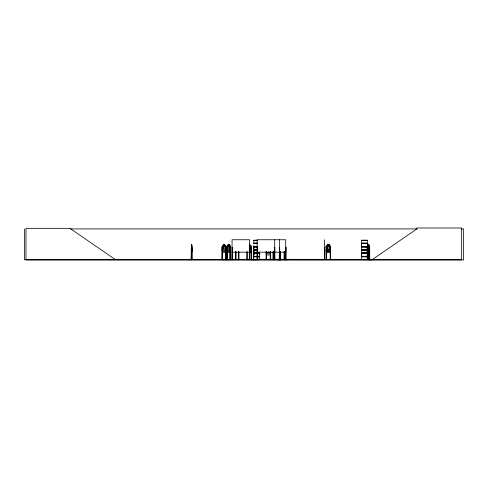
<?xml version="1.0" encoding="UTF-8"?>
<svg xmlns="http://www.w3.org/2000/svg" width="488" height="488" viewBox="0 0 488 488"><rect width="100%" height="100%" fill="white"/><g stroke="black" fill="none" stroke-linecap="round" stroke-linejoin="round"><path stroke-width="0.73" d="M259.689 254.858L259.689 253.424L253.876 253.424M366.982 256.285L361.553 256.285L361.559 254.858M367.269 246.501L361.553 246.501L361.559 245.074M322.293 259.506L330.132 259.415M191.741 245.83L192.028 250.478L191.894 251.948L191.351 251.948M192.028 250.478L191.894 251.997L191.345 251.997M188.874 259.506L194.206 259.506M368.751 259.683L368.751 253.51M369.007 259.287L368.843 259.738L368.897 254.053M191.9 249.246C191.113 253.803 191.528 239.59 191.9 246.391L191.9 259.738M270.858 259.732L270.742 259.287M270.913 259.506L276.44 259.506M277.038 259.732L281.911 259.701L277.105 259.738M277.099 259.506L288.146 259.732M253.827 249.88L257.536 249.984M253.858 259.622L253.424 259.287M191.4 245.83L191.266 259.738M369.123 251.997L369.428 250.478L369.123 245.83M369.178 251.997L369.404 250.472M368.971 251.997L369.257 250.472L369.013 251.997M369.404 251.491L369.581 250.478L369.251 251.948L367.153 251.948M369.172 259.732L369.599 259.714L369.581 246.367L369.306 245.83L368.458 245.83M369.257 259.732L368.965 245.83M364.963 259.482L371.673 259.732L361.547 259.616L361.559 256.859L366.982 256.859M368.837 259.732L369.16 259.714L368.952 245.879M369.129 259.738L368.928 245.83L369.08 246.367M367.824 253.51L367.824 259.683M367.793 253.888L367.934 245.83M367.8 250.478L367.885 251.997L367.94 245.879M230.08 251.997L230.519 250.478L230.11 251.997L227.286 251.997L226.951 250.478M233.715 259.707L220.844 259.677M233.862 259.506L240.505 259.506M230.269 259.707L230.293 259.287M228.244 259.701L224.907 259.482L228.28 259.738M251.436 250.472L250.924 251.948L249.514 251.948M251.485 250.478L250.96 251.997L249.52 251.997M330.608 250.478L330.077 251.997L326.484 251.997L326.014 250.478L326.527 251.948L330.047 251.948M279.264 259.701L279.295 251.796M368.074 253.559L368.074 258.152L368.464 258.152L368.672 256.926L368.477 251.979L368.513 253.559M325.966 259.677L325.984 259.287M368.19 245.879L368.178 244.299L367.946 253.888M367.22 259.738L367.19 246.373L367.427 245.83L368.226 245.83M367.238 246.373L367.47 245.83M267.156 252.784L267.625 252.924L268.186 251.93M254.01 248.807L254.004 254.98L253.62 246.373L253.577 259.738M254.022 248.862L253.699 249.356M249.905 250.472L250.667 249.246L250.667 246.391L249.905 245.879L249.954 244.299M269.925 252.223L269.162 253.449L267.735 253.449L266.966 252.223M228.14 245.83L227.298 245.83L226.92 246.373L226.902 259.738M227.329 245.83L226.957 246.397L226.993 250.472M326.033 259.738L326.014 246.373L326.502 245.83L327.594 245.83M326.063 246.397L326.527 245.879L330.047 245.879L330.553 246.391L330.553 250.472M364.28 259.726L363.993 259.732M365.909 259.372L365.36 259.732M367.159 259.738L367.104 259.287L367.037 259.738L367.781 259.732L367.757 259.287M372.063 259.738L416.862 228.909L416.862 228L461.654 228L461.654 259.738L24.4 259.738L24.4 228.909M327.594 245.879L326.832 246.391L326.832 249.246L327.594 250.472L329.022 250.472L329.79 249.246L329.79 246.391L329.022 245.879M363.536 259.738L363.822 259.738M367.159 259.628L367.214 259.244M70.199 228.909L417.094 228.909M461.312 228.909L463.6 228.909L463.6 260L25.974 260L25.974 228.323L70.772 228.323L70.772 228.909L115.564 259.738M253.87 240.2L257.536 240.2M361.547 240.2L367.379 240.2M253.87 240.316L257.536 240.309M253.882 240.486L257.536 240.486M361.559 240.486L367.366 240.486M257.536 243.073L253.876 243.073L253.876 240.316M253.833 243.268L257.548 243.268M361.51 243.268L367.409 243.268M253.833 243.445L257.548 243.445M361.51 243.445L367.409 243.445M253.876 243.646L257.536 243.646M367.373 243.646L361.553 243.646L361.553 246.501M223.51 244.348L224.773 244.348M228.146 244.348L229.293 244.348M327.594 244.348L329.022 244.348L329.022 251.997M367.702 244.348L368.775 244.348M191.747 244.604L191.747 245.116M368.599 244.604L367.83 244.604L367.83 245.116L368.519 245.116M191.558 245.83L191.345 259.738M223.492 245.83L222.565 245.83L222.144 246.373L222.607 245.879L225.657 245.879L226.145 246.367L226.115 259.738M224.791 245.83L225.676 245.83M229.299 245.83L230.098 245.83M249.954 245.83L250.948 245.83L251.485 246.367L251.485 259.738M329.022 245.83L330.065 245.83L330.608 246.367L330.632 259.738M191.351 245.879L191.943 245.879L191.967 246.391L191.967 259.738M227.316 245.879L230.086 245.879L230.482 246.391L230.489 259.738M249.905 245.879L250.924 245.879M367.433 245.879L369.294 245.879M230.489 246.367L230.068 245.83M369.428 246.367L369.331 259.738M327.594 246.391L329.022 246.391M253.876 246.501L257.536 246.501M253.833 246.702L257.548 246.702M361.51 246.702L367.019 246.702M253.833 246.879L257.548 246.879M361.51 246.879L367.019 246.879M253.876 247.081L257.536 247.081M366.982 247.081L361.553 247.081L361.553 249.832L366.976 249.758L361.547 249.838M191.333 247.306L191.18 259.738M226.072 247.306L225.627 247.306L225.584 259.738M230.446 247.306L230.019 247.306L229.982 259.738M232.056 247.306L232.471 247.306L232.392 259.738M251.436 247.306L251.015 247.306L251.064 259.738M253.833 247.306L253.467 247.306L253.473 259.738M257.097 247.306L257.511 247.306L257.548 259.738M326.033 247.306L326.454 247.306L326.502 259.738M330.602 247.306L330.175 247.306L330.23 259.738M367.208 247.306L367.555 247.306M367.793 247.306L368.062 253.888M368.946 247.306L369.697 247.306L369.715 259.738M191.784 249.246L191.564 246.391L191.735 259.738M327.594 249.246L329.022 249.246M253.882 249.758L257.536 249.758M253.87 249.832L257.536 249.838M361.547 249.954L366.988 249.984M253.87 250.088L257.536 250.082M366.988 250.088L361.547 250.082L361.559 252.851L366.982 252.851M253.882 250.265L257.536 250.265M361.559 250.265L366.976 250.265M191.278 250.478L191.4 251.997M367.19 250.478L367.415 251.997L367.263 250.472M222.583 251.948L225.657 251.948L226.145 250.478L225.663 251.997L222.552 251.997L222.144 250.478L222.211 246.397L222.119 259.738M227.316 251.948L230.086 251.948M367.135 251.997L369.312 251.997M232.056 252.186L249.642 252.186M257.097 252.186L285.73 252.186M368.147 252.284L368.147 252.796M253.876 252.851L259.695 252.851M253.833 253.052L259.732 253.052M361.51 253.052L367.019 253.052M253.833 253.229L259.732 253.229M361.51 253.229L367.019 253.229M366.982 253.424L361.553 253.424L361.553 256.285M368.8 253.51L367.775 253.51L367.659 254.077L367.83 259.628M253.876 256.285L259.695 256.285L259.695 253.424M253.833 256.481L259.732 256.481M361.51 256.481L367.019 256.481M253.833 256.657L259.732 256.657M361.51 256.657L367.019 256.657M253.876 256.859L259.695 256.859L259.695 259.616L251.558 259.732L258.762 259.738M191.375 259.287L191.07 259.738M192.01 259.287L191.705 259.738M225.584 259.287L226.115 259.287M227.262 259.287L226.755 259.287L226.761 259.738M229.976 259.287L230.489 259.287M232.014 259.287L232.514 259.287L232.508 259.738M235.466 259.287L235.96 259.287L235.954 259.738M238.4 259.287L238.894 259.287L238.888 259.738M246.818 259.287L247.337 259.287L247.337 259.738M249.801 259.287L249.301 259.287L249.423 259.738M251.485 259.287L250.966 259.287L250.966 259.738M363.853 259.372L369.733 259.287M247.337 259.415L251.399 259.506M266.594 259.415L270.224 259.415M259.689 259.537L251.509 259.488M361.559 259.537L371.685 259.707M283.577 259.677L288.085 259.677L283.693 259.506M232.087 259.707L232.136 259.287M273.31 259.707L273.378 251.796M367.671 259.701L367.598 259.287M225.651 245.83L226.145 246.367M369.123 246.391L368.727 245.879L368.8 244.299L367.671 244.299L367.671 245.83M368.605 244.299L368.995 246.391L368.946 253.156M268.723 251.93L269.297 252.924L269.748 252.784M369.264 245.83L369.556 246.391M368.592 245.879L368.592 250.472L368.19 250.472L367.976 249.246M266.155 252.089L266.661 254.931M266.155 253.455L266.625 254.98L270.218 254.98L270.742 252.089M367.946 250.472L367.58 249.246L367.921 244.299M367.586 259.714L367.555 250.228M367.482 259.677L367.415 247.306M253.833 251.491L253.62 250.478L253.791 251.491M366.927 259.677L366.897 259.287M369.483 259.287L369.453 259.738M368.654 244.299L368.641 245.879M368.111 251.979L368.123 253.559M368.068 244.604L368.068 245.116M368.08 259.287L368.08 259.738M367.909 259.287L367.921 259.738L367.848 259.287M367.72 244.299L367.702 245.879M367.354 251.692L367.36 253.888M367.183 247.819L367.183 250.478M336.165 259.738L336.165 259.354L257.06 259.287L257.066 259.738M335.256 259.354L335.256 259.738M330.547 259.287L330.547 259.738M330.126 259.287L330.132 259.738M329.077 245.83L329.077 244.299L327.546 244.299L327.594 251.997M326.405 259.287L326.405 259.738M325.002 259.354L325.002 259.738M324.843 259.354L324.843 259.738M324.709 247.306L324.703 259.738M324.544 239.748L324.544 259.738M285.889 259.738L285.889 247.306L285.614 259.738M285.785 247.306L285.773 259.738M285.675 259.738L285.73 239.748L257.097 239.748L257.176 259.738L257.213 247.306M284.48 251.692L284.449 259.738M284.419 251.692L284.358 259.738M284.138 259.287L284.144 259.738M284.083 251.692L284.04 259.738M283.979 259.287L283.979 259.738M280.606 251.692L280.594 259.738M280.545 251.692L280.545 259.738M280.264 259.287L280.277 259.738M280.21 251.692L280.191 259.738M280.155 251.692L280.155 259.738M279.795 259.354L279.795 259.738M279.722 259.738L279.709 247.306L279.398 247.306L279.411 259.738M279.551 239.748L279.569 259.738M279.447 247.306L279.453 259.738M274.836 259.738L274.805 247.306L274.39 247.306L274.409 259.738M274.689 239.748L274.726 259.738M274.634 259.287L274.622 259.738M274.5 247.306L274.469 259.738M274.354 259.287L274.354 259.738M273.274 251.796L273.329 259.738M273.219 251.796L273.231 259.738L273.115 251.796M272.999 259.354L272.999 259.738M270.694 251.692L270.694 259.738M270.321 259.287L270.321 259.738M270.273 251.692L270.224 259.738M266.546 251.692L266.594 259.738M266.497 259.287L266.497 259.738M266.173 259.287L266.173 259.738M266.125 251.692L266.076 259.738M258.359 259.354L258.359 259.738M257.402 247.306L257.45 259.738M257.347 259.287L257.28 259.738M256.151 259.287L256.163 259.738M255.999 259.738L255.968 259.287L255.877 259.738M253.73 259.415L253.73 259.738M253.632 259.287L253.668 259.738M249.905 246.391L249.905 249.246M249.758 259.738L249.758 247.306L249.344 247.306L249.313 259.738M249.679 259.287L249.74 259.738M249.459 247.306L249.527 259.738L249.642 239.748L232.056 239.748L232.056 259.738M247.288 251.692L247.239 259.738M246.916 259.287L246.916 259.738M246.867 251.692L246.818 259.738M238.852 251.692L238.833 259.738M238.736 251.692L238.772 259.738M238.626 259.287L238.669 259.738M238.553 251.692L238.522 259.738M238.443 251.692L238.406 259.738M235.924 251.692L235.844 259.738L235.808 251.692M235.692 259.287L235.674 259.738M235.625 251.692L235.625 259.738M235.509 251.692L235.472 259.738M232.355 247.306L232.288 259.738M232.172 247.306L232.172 259.738M230.348 247.306L230.348 259.738M230.171 259.287L230.19 259.738M230.123 247.306L230.08 259.738M229.329 245.83L229.329 244.299L228.109 244.299L227.585 249.246L228.183 250.472L229.293 250.472L229.885 249.246L229.885 246.391L229.293 245.879L229.299 244.299M227.243 259.738L227.225 247.306L226.798 247.306L226.816 259.738M227.121 247.306L227.164 259.738M227.072 259.287L227.054 259.738M225.993 247.306L225.993 259.738M225.926 259.287L225.938 259.738M225.773 259.287L225.773 259.738M225.706 247.306L225.669 259.738M223.534 244.348L223.534 245.879L222.876 246.391L222.876 249.246L223.534 250.472L224.773 250.472L225.438 249.246L225.438 246.391L224.773 245.879L224.816 244.299L223.467 244.299L223.51 245.879M222.528 259.738L222.528 259.287L221.997 259.287L221.997 259.738M222.443 259.738L222.485 247.306L222.04 247.306L222.064 259.738M222.4 247.306L222.333 259.738M369.019 250.472L368.885 251.997L369.08 250.478M253.888 245.83L253.62 246.373L253.931 245.83M367.379 240.316L361.547 240.309L361.559 243.073L367.373 243.073L367.373 240.316M224.553 244.604L223.76 244.604L223.76 245.116L224.553 245.116L224.553 244.604M229.092 244.604L228.378 244.604L228.378 245.116L229.092 245.116L229.092 244.604M328.772 244.604L327.851 244.604L327.851 245.116L328.772 245.116L328.772 244.604M224.773 246.391L223.534 246.391L223.534 249.246L224.773 249.246L224.773 246.391M229.293 246.391L228.183 246.391L228.183 249.246L229.293 249.246L229.293 246.391M368.592 246.391L368.19 246.391L368.19 249.246L368.592 249.246L368.592 246.391M368.464 254.071L368.074 254.071L368.074 256.926L368.464 256.926L368.464 254.071M255.773 259.738L255.767 259.287L255.743 259.738"/></g></svg>
